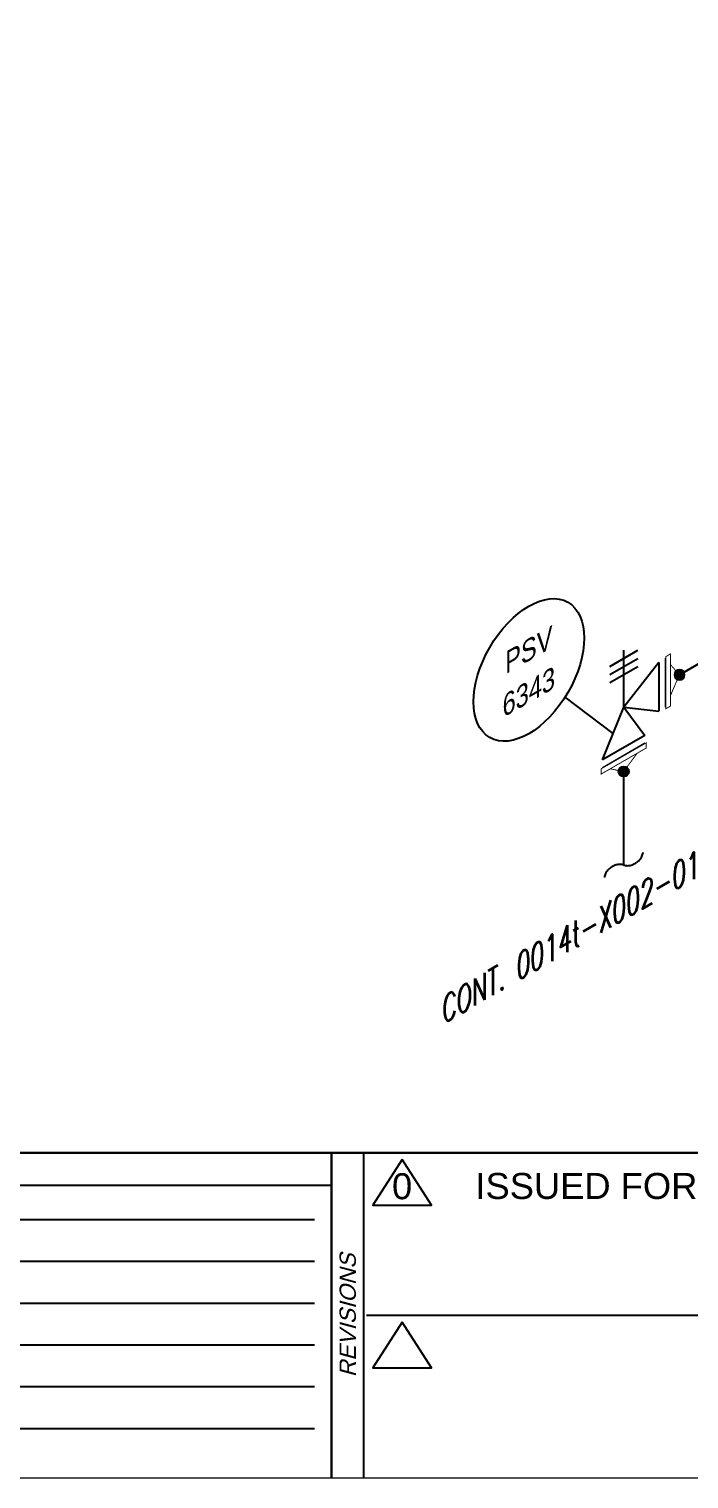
# Model space of a CAD drawing. Header units: inches. Extents: x 0.1 to 17.4, y 0.1 to 11.4.
# Drawn here: x 6.34 to 8.88, y 0.25 to 5.82 of the extents above; entities that cross this region are included whole.
import ezdxf
from ezdxf.enums import TextEntityAlignment as Align

# ---------------------------------------------------------------- set-up
doc = ezdxf.new("R2010")
doc.units = ezdxf.units.IN
doc.header["$MEASUREMENT"] = 0
doc.linetypes.add('HIDDEN2', pattern=[0.1875, 0.125, -0.0625])
for name, color, linetype in [('3', 1, 'Continuous'), ('BORDER', 3, 'Continuous'), ('BORDERTEXT', 7, 'Continuous'), ('COMP', 1, 'Continuous'), ('Continuation', 7, 'Continuous'), ('PIPE-ANNO', 150, 'HIDDEN2'), ('UNAS.PIPE', 251, 'Continuous'), ('Welds', 7, 'Continuous')]:
    doc.layers.add(name, color=color, linetype=linetype)
doc.layers.add('PIPE', color=7, linetype='Continuous', lineweight=30)
doc.styles.add('FEASStandard', font='arial.ttf')
doc.styles.add('PART_Standard', font='romans', dxfattribs={"width": 0.8, "height": 0.09})
doc.styles.get("Standard").update_dxf_attribs({"font": 'arial.ttf'})

# ---------------------------------------------------------------- blocks, each defined once
blk = doc.blocks.new('Border')
blk.add_line((5.4322, 1.2439), (7.435, 1.2439))
for points in [[(5.4296, 1.0829), (7.435, 1.0829)], [(5.1365, 0.9222), (7.435, 0.9222)], [(4.9824, 0.7615), (7.435, 0.7615)], [(4.8221, 0.6009), (7.435, 0.6009)], [(4.9467, 0.4404), (7.435, 0.4404)]]:
    blk.add_lwpolyline(points)
at = {"layer": 'BORDER'}
for p, q in [((7.625, 0.25), (7.625, 1.5)), ((7.5, 1.375), (0.25, 1.375))]:
    blk.add_line(p, q, dxfattribs=at)
at = {"layer": 'BORDER', "const_width": 0.005}
blk.add_lwpolyline([(0.25, 0.25), (17.25, 0.25), (17.25, 11.25), (0.25, 11.25)], close=True, dxfattribs=at)
at = {"layer": 'BORDER', "const_width": 0.00833}
for points in [[(17.25, 1.5), (0.25, 1.5)], [(7.5, 0.25), (7.5, 1.5)], [(7.6336, 0.875), (10.375, 0.875)]]:
    blk.add_lwpolyline(points, dxfattribs=at)
at = {"layer": 'BORDERTEXT', "style": 'FEASStandard', "oblique": 15}
blk.add_text('REVISIONS', height=0.0625, rotation=90, dxfattribs=at).set_placement((7.5625, 0.875), align=Align.MIDDLE)
blk = doc.blocks.new('VALVE_THREAD_PSV_30')
at = {"color": 0, "linetype": 'ByBlock', "lineweight": -2}
blk.add_wipeout([(-0.0406, -0.1016), (0, 0), (0.0677, 0.0859), (0.0677, -0.0078), (0, 0), (0.0406, -0.0547)], dxfattribs=at)
for p, q in [((-0.0269, 0.0782), (0.0269, 0.1093)), ((-0.0269, 0.0626), (0.0269, 0.0937)), ((0, 0), (0, 0.1094)), ((0.0677, 0.0859), (0, 0)), ((0.0677, 0.0859), (0.0677, -0.0078)), ((-0.0269, 0.047), (0.0269, 0.078)), ((-0.0406, -0.1016), (0, 0)), ((0, 0), (0.0677, -0.0078)), ((0, 0), (0.0406, -0.0547)), ((0.0406, -0.0547), (-0.0406, -0.1016))]:
    blk.add_line(p, q, dxfattribs=at)
blk = doc.blocks.new('3_VALVE_FLANGE_PSV_30')
at = {"color": 0, "linetype": 'ByBlock', "lineweight": -2}
for p, q in [((0.1353, 0.1719), (0.1353, -0.0156)), ((0.0812, -0.1094), (-0.0812, -0.2031))]:
    blk.add_line(p, q, dxfattribs=at)
for points in [[(0.1353, 0.1719), (0.1624, 0.1875), (0.1624, 0), (0.1353, -0.0156)], [(-0.0812, -0.2031), (-0.0812, -0.2344), (0.0812, -0.1406), (0.0812, -0.1094)]]:
    blk.add_wipeout(points, dxfattribs=at)
for p, q in [((0.1353, -0.0156), (0.1353, 0.1719)), ((0.1624, 0), (0.1624, 0.1875)), ((0.0812, -0.1094), (-0.0812, -0.2031)), ((0.0812, -0.1406), (-0.0812, -0.2344))]:
    blk.add_line(p, q, dxfattribs=at)
at = {"color": 0, "linetype": 'ByBlock', "lineweight": -2, "xscale": 2, "yscale": 2, "zscale": 2}
blk.add_blockref('VALVE_THREAD_PSV_30', (0, 0), dxfattribs=at)
blk = doc.blocks.new('1_ID-BUBBLE_INSTRUMENT_30')
at = {"color": 0, "linetype": 'ByBlock', "lineweight": -2}
blk.add_ellipse((0, 0), major_axis=(-0.1502, -0.2601), ratio=0.57735, dxfattribs=at)
at = {"color": 0, "linetype": 'ByBlock', "lineweight": -2, "oblique": 30}
for tag, p in [('INST.TYPE', (-0.0187, 0.067)), ('NUM', (-0.0187, -0.0943))]:
    blk.add_attdef(tag, text='', height=0.075, rotation=30, dxfattribs=at).set_placement(p, align=Align.MIDDLE_CENTER)
blk = doc.blocks.new('1_BREAK-PIPE_PIPE_00')
at = {"color": 0, "linetype": 'ByBlock', "lineweight": -2}
for centre, major_axis in [((-0.03, 0.092), (0, -0.101)), ((0.03, -0.092), (0, 0.101))]:
    blk.add_ellipse(centre, major_axis=major_axis, ratio=0.711978, start_param=0.427466, end_param=3.141593, dxfattribs=at)
blk = doc.blocks.new('1_Tilde_30')
at = {"layer": 'PIPE-ANNO', "xscale": -0.5000000000000001, "yscale": 0.5000000000000001, "zscale": 0.5000000000000001, "rotation": 114.4010914305396}
blk.add_blockref('1_BREAK-PIPE_PIPE_00', (0, 0), dxfattribs=at)
blk = doc.blocks.new('1_Cont_30')
at = {"layer": 'Continuation', "style": 'PART_Standard', "oblique": 30, "width": 0.8}
blk.add_attdef('CONT', (0, 0), '', height=0.09, rotation=30, dxfattribs=at)
blk = doc.blocks.new('AM9A04')
at = {"linetype": 'Continuous', "const_width": 0.01}
blk.add_lwpolyline([(0, -0.289), (0, 0.289), (-0.05, 0.318), (-0.05, -0.26)], close=True, dxfattribs=at)
at = {"const_width": 0.01}
blk.add_lwpolyline([(-0.05, -0.144), (-0.15, 0.087), (-0.05, 0.202)], dxfattribs=at)
blk = doc.blocks.new('A09')
at = {"layer": 'Welds'}
h = blk.add_hatch(color=256, dxfattribs=at)
h.dxf.hatch_style = 1
h.paths.add_polyline_path([(-0.03, 0, 1), (0.03, 0, 1)])
blk.add_circle((0, 0), 0.03, dxfattribs=at)
blk = doc.blocks.new('*U82')
blk.add_wipeout([(0.052, -0.03), (0.0173, -0.07), (0.0173, -0.1101), (0, -0.1001), (0, 0.1001), (0.0173, 0.0901), (0.0173, 0.05)]).dxf.layer = 'COMP'
at = {"layer": '3', "xscale": 0.65, "yscale": 0.65, "zscale": 0.65}
blk.add_blockref('A09', (0.052, -0.03), dxfattribs=at)
at = {"layer": 'COMP', "xscale": 0.3466300616258731, "yscale": 0.3466300616258731, "zscale": 0.3466300616258731, "rotation": 180}
blk.add_blockref('AM9A04', (0, 0), dxfattribs=at)

msp = doc.modelspace()

# ---------------------------------------------------------------- linework, layer by layer
at = {"layer": 'BORDERTEXT'}
for points in [[(7.7717, 1.474), (7.6588, 1.2984), (7.8845, 1.2984)], [(7.7717, 0.849), (7.6588, 0.6734), (7.8845, 0.6734)]]:
    msp.add_lwpolyline(points, close=True, dxfattribs=at)
at = {"layer": 'PIPE'}
msp.add_line((9.5024, 3.7213), (8.8382, 3.3378), dxfattribs=at)
at = {"layer": 'UNAS.PIPE'}
msp.add_line((8.6239, 2.6066), (8.6239, 3.214), dxfattribs=at)

# ---------------------------------------------------------------- block references
at = {"layer": 'BORDER'}
msp.add_blockref('Border', (0, 0), dxfattribs=at)
at = {"layer": 'Continuation'}
msp.add_blockref('1_Cont_30', (7.9261, 1.9937), dxfattribs=at).add_auto_attribs({'CONT': 'CONT. 0014t-X002-010-13'})
at = {"layer": 'PIPE-ANNO', "xscale": -1, "rotation": 59.99999999999987}
msp.add_blockref('1_Tilde_30', (8.6239, 2.6066), dxfattribs=at)
at = {"layer": 'UNAS.PIPE'}
msp.add_blockref('1_ID-BUBBLE_INSTRUMENT_30', (8.2591, 3.3569), dxfattribs=at).add_auto_attribs({'INST.TYPE': 'PSV', 'NUM': '6343'})

# ---------------------------------------------------------------- texts
at = {"layer": 'BORDERTEXT', "style": 'FEASStandard'}
msp.add_text('ISSUED FOR FEAS PROJECT', height=0.1, dxfattribs=at).set_placement((9.0276, 1.3726), align=Align.MIDDLE_CENTER)
msp.add_attdef('0', text='', height=0.1, dxfattribs=at).set_placement((7.7717, 1.3716), align=Align.MIDDLE_CENTER)

# ---------------------------------------------------------------- next in the draw order: block references
at = {"layer": 'UNAS.PIPE'}
msp.add_blockref('3_VALVE_FLANGE_PSV_30', (8.6239, 3.214), dxfattribs=at)

# ---------------------------------------------------------------- next in the draw order: linework, layer by layer
msp.add_line((8.5833, 3.1125), (8.3983, 3.252), dxfattribs=at)

# ---------------------------------------------------------------- next in the draw order: block references
at = {"layer": 'COMP', "ltscale": 0.65, "xscale": -1, "rotation": 180}
msp.add_blockref('*U82', (8.7862, 3.3078), dxfattribs=at)

# ---------------------------------------------------------------- next in the draw order: wipeouts: each hides what was drawn before it
msp.add_wipeout([(8.6239, 2.9665), (8.5719, 2.9765), (8.5372, 2.9565), (8.5372, 2.9765), (8.7105, 3.0766), (8.7105, 3.0566), (8.6759, 3.0365)]).dxf.layer = 'UNAS.PIPE'

# ---------------------------------------------------------------- next in the draw order: hatches: boundary and pattern name
at = {"layer": 'UNAS.PIPE'}
h = msp.add_hatch(color=256, dxfattribs=at)
h.dxf.hatch_style = 1
h.paths.add_polyline_path([(8.6434, 2.9665, 1), (8.6044, 2.9665, 1)])

# ---------------------------------------------------------------- next in the draw order: linework, layer by layer
msp.add_circle((8.6239, 2.9665), 0.0195, dxfattribs=at)

# ---------------------------------------------------------------- next in the draw order: block references
at = {"layer": 'UNAS.PIPE', "xscale": 0.3466300616258732, "yscale": 0.3466300616258732, "zscale": 0.3466300616258732, "rotation": 120}
msp.add_blockref('AM9A04', (8.6239, 3.0265), dxfattribs=at)

doc.saveas('drawing.dxf')
